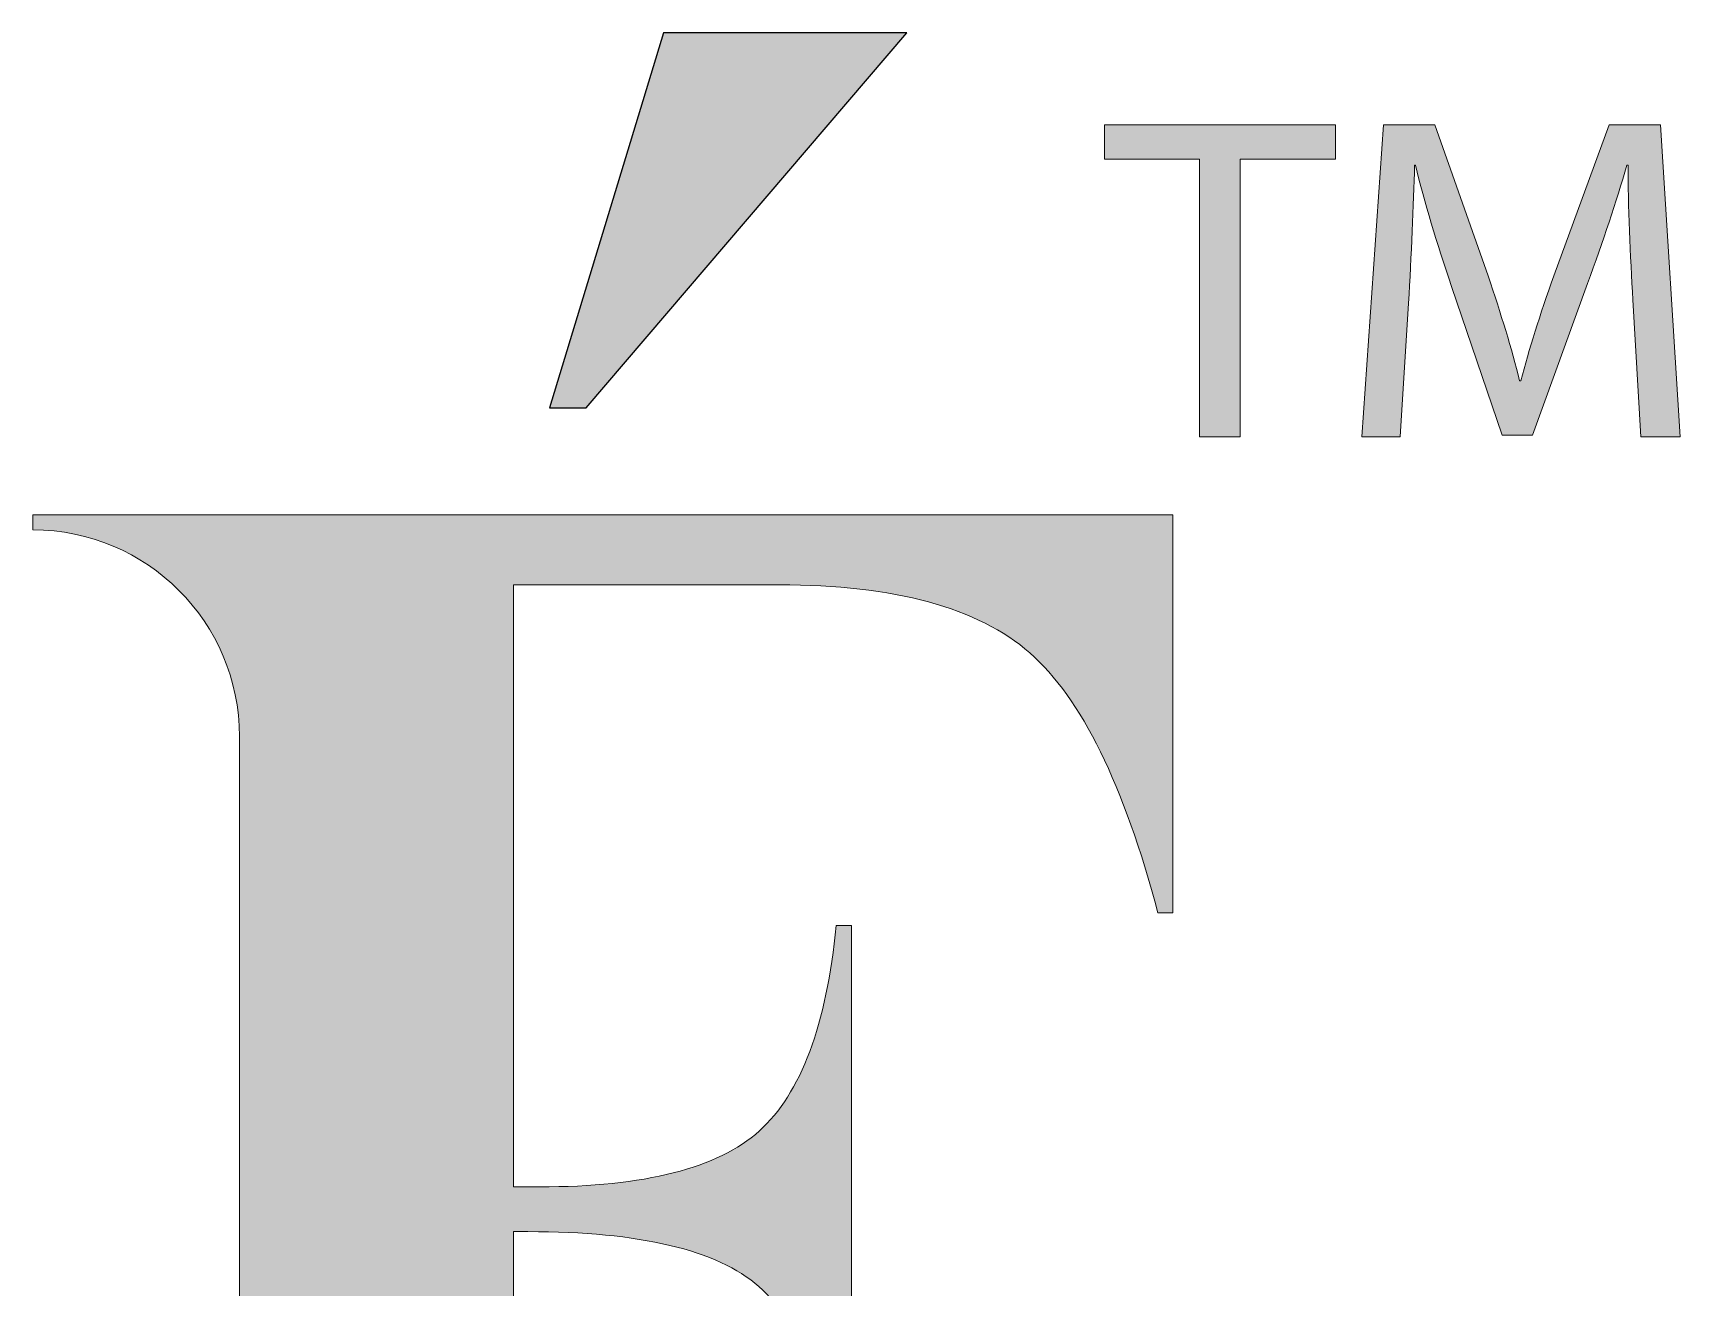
# Model space of a CAD drawing. Header units: millimetres. Extents: x 5.3 to 47, y -13.1 to 17.2.
# Drawn here: x 39.87 to 47.04, y -5.51 to -0.04 of the extents above; entities that cross this region are included whole.
import ezdxf

# ---------------------------------------------------------------- set-up
doc = ezdxf.new("R2010")
doc.units = ezdxf.units.MM
doc.header["$MEASUREMENT"] = 0
doc.layers.add('Layer 1', color=7, linetype='Continuous')

msp = doc.modelspace()

# ---------------------------------------------------------------- hatches: boundary and pattern name
at = {"layer": 'Layer 1', "true_color": 0x8f734a}
h = msp.add_hatch(color=35, dxfattribs=at)
edge = h.paths.add_edge_path()
edge.add_spline(control_points=[(43.6751, -0.0446), (43.6751, -0.0446), (42.2786, -1.6775), (42.2786, -1.6775), (42.2786, -1.6775), (42.1179, -1.6775), (42.1179, -1.6775), (42.1179, -1.6775), (42.6147, -0.0446), (42.6147, -0.0446), (42.6147, -0.0446), (43.6751, -0.0446), (43.6751, -0.0446)], knot_values=[0, 0, 0, 0, 0.25, 0.25, 0.25, 0.5, 0.5, 0.5, 0.75, 0.75, 0.75, 1, 1, 1, 1], degree=3, periodic=1)
at = {"layer": 'Layer 1', "true_color": 0x2b2a29}
h = msp.add_hatch(color=250, dxfattribs=at)
edge = h.paths.add_edge_path()
edge.add_spline(control_points=[(44.9506, -1.8041), (44.9506, -1.8041), (45.1277, -1.8041), (45.1277, -1.8041), (45.1277, -1.8041), (45.1277, -0.5948), (45.1277, -0.5948), (45.1277, -0.5948), (45.543, -0.5948), (45.543, -0.5948), (45.543, -0.5948), (45.543, -0.4455), (45.543, -0.4455), (45.543, -0.4455), (44.537, -0.4455), (44.537, -0.4455), (44.537, -0.4455), (44.537, -0.5948), (44.537, -0.5948), (44.537, -0.5948), (44.9506, -0.5948), (44.9506, -0.5948), (44.9506, -0.5948), (44.9506, -1.8041), (44.9506, -1.8041)], knot_values=[0, 0, 0, 0, 0.125, 0.125, 0.125, 0.25, 0.25, 0.25, 0.375, 0.375, 0.375, 0.5, 0.5, 0.5, 0.625, 0.625, 0.625, 0.75, 0.75, 0.75, 0.875, 0.875, 0.875, 1, 1, 1, 1], degree=3, periodic=1)
h = msp.add_hatch(color=250, dxfattribs=at)
edge = h.paths.add_edge_path()
edge.add_spline(control_points=[(46.8727, -1.8041), (46.8727, -1.8041), (47.0441, -1.8041), (47.0441, -1.8041), (47.0441, -1.8041), (46.9596, -0.4455), (46.9596, -0.4455), (46.9596, -0.4455), (46.7356, -0.4455), (46.7356, -0.4455), (46.7356, -0.4455), (46.494, -1.1024), (46.494, -1.1024), (46.4335, -1.2739), (46.385, -1.4231), (46.3507, -1.56), (46.3507, -1.56), (46.345, -1.56), (46.345, -1.56), (46.3108, -1.419), (46.2638, -1.2698), (46.2079, -1.1024), (46.2079, -1.1024), (45.9759, -0.4455), (45.9759, -0.4455), (45.9759, -0.4455), (45.752, -0.4455), (45.752, -0.4455), (45.752, -0.4455), (45.6579, -1.8041), (45.6579, -1.8041), (45.6579, -1.8041), (45.8246, -1.8041), (45.8246, -1.8041), (45.8246, -1.8041), (45.8612, -1.2213), (45.8612, -1.2213), (45.8731, -1.0181), (45.8834, -0.7907), (45.8874, -0.6209), (45.8874, -0.6209), (45.8914, -0.6209), (45.8914, -0.6209), (45.9297, -0.7822), (45.9839, -0.9576), (46.0485, -1.1488), (46.0485, -1.1488), (46.2685, -1.796), (46.2685, -1.796), (46.2685, -1.796), (46.4009, -1.796), (46.4009, -1.796), (46.4009, -1.796), (46.6408, -1.1367), (46.6408, -1.1367), (46.7094, -0.9494), (46.766, -0.7804), (46.8122, -0.6209), (46.8122, -0.6209), (46.8185, -0.6209), (46.8185, -0.6209), (46.8162, -0.7907), (46.8283, -1.0181), (46.8384, -1.2076), (46.8384, -1.2076), (46.8727, -1.8041), (46.8727, -1.8041)], knot_values=[0, 0, 0, 0, 0.045455, 0.045455, 0.045455, 0.090909, 0.090909, 0.090909, 0.136364, 0.136364, 0.136364, 0.181818, 0.181818, 0.181818, 0.227273, 0.227273, 0.227273, 0.272727, 0.272727, 0.272727, 0.318182, 0.318182, 0.318182, 0.363636, 0.363636, 0.363636, 0.409091, 0.409091, 0.409091, 0.454545, 0.454545, 0.454545, 0.5, 0.5, 0.5, 0.545455, 0.545455, 0.545455, 0.590909, 0.590909, 0.590909, 0.636364, 0.636364, 0.636364, 0.681818, 0.681818, 0.681818, 0.727273, 0.727273, 0.727273, 0.772727, 0.772727, 0.772727, 0.818182, 0.818182, 0.818182, 0.863636, 0.863636, 0.863636, 0.909091, 0.909091, 0.909091, 0.954545, 0.954545, 0.954545, 1, 1, 1, 1], degree=3, periodic=1)
at = {"layer": 'Layer 1', "true_color": 0x8f734a}
h = msp.add_hatch(color=35, dxfattribs=at)
edge = h.paths.add_edge_path()
edge.add_spline(control_points=[(43.119, -2.4488), (43.6223, -2.4488), (43.986, -2.5479), (44.2109, -2.7451), (44.4359, -2.9422), (44.6216, -3.3203), (44.7692, -3.878), (44.7692, -3.878), (44.8347, -3.878), (44.8347, -3.878), (44.8347, -3.878), (44.8347, -2.1438), (44.8347, -2.1438), (44.8347, -2.1438), (39.8681, -2.1438), (39.8681, -2.1438), (39.8681, -2.1438), (39.8681, -2.2091), (39.8681, -2.2091), (40.3647, -2.2091), (40.7678, -2.6121), (40.7678, -3.1089), (40.7678, -3.1089), (40.7678, -7.486), (40.7678, -7.486), (40.7678, -7.9829), (40.3647, -8.3859), (39.8681, -8.3859), (39.8681, -8.3859), (39.8681, -8.4512), (39.8681, -8.4512), (39.8681, -8.4512), (44.8347, -8.4512), (44.8347, -8.4512), (44.8347, -8.4512), (44.8347, -6.717), (44.8347, -6.717), (44.8347, -6.717), (44.7692, -6.717), (44.7692, -6.717), (44.6216, -7.2749), (44.4359, -7.6529), (44.2109, -7.85), (43.986, -8.0472), (43.6223, -8.1463), (43.119, -8.1463), (43.119, -8.1463), (41.9617, -8.1463), (41.9617, -8.1463), (41.9617, -8.1463), (41.9617, -5.2661), (41.9617, -5.2661), (41.9617, -5.2661), (42.0248, -5.2661), (42.0248, -5.2661), (42.5128, -5.2661), (42.8488, -5.3457), (43.0313, -5.5053), (43.2131, -5.6653), (43.3254, -5.9682), (43.3678, -6.4144), (43.3678, -6.4144), (43.4348, -6.4144), (43.4348, -6.4144), (43.4348, -6.4144), (43.4348, -3.9324), (43.4348, -3.9324), (43.4348, -3.9324), (43.3678, -3.9324), (43.3678, -3.9324), (43.3254, -4.3663), (43.2138, -4.6643), (43.033, -4.8273), (42.8522, -4.9902), (42.5325, -5.0712), (42.0749, -5.0712), (42.0749, -5.0712), (41.9617, -5.0712), (41.9617, -5.0712), (41.9617, -5.0712), (41.9617, -2.4488), (41.9617, -2.4488), (41.9617, -2.4488), (43.119, -2.4488), (43.119, -2.4488)], knot_values=[0, 0, 0, 0, 0.035714, 0.035714, 0.035714, 0.071429, 0.071429, 0.071429, 0.107143, 0.107143, 0.107143, 0.142857, 0.142857, 0.142857, 0.178571, 0.178571, 0.178571, 0.214286, 0.214286, 0.214286, 0.25, 0.25, 0.25, 0.285714, 0.285714, 0.285714, 0.321429, 0.321429, 0.321429, 0.357143, 0.357143, 0.357143, 0.392857, 0.392857, 0.392857, 0.428571, 0.428571, 0.428571, 0.464286, 0.464286, 0.464286, 0.5, 0.5, 0.5, 0.535714, 0.535714, 0.535714, 0.571429, 0.571429, 0.571429, 0.607143, 0.607143, 0.607143, 0.642857, 0.642857, 0.642857, 0.678571, 0.678571, 0.678571, 0.714286, 0.714286, 0.714286, 0.75, 0.75, 0.75, 0.785714, 0.785714, 0.785714, 0.821429, 0.821429, 0.821429, 0.857143, 0.857143, 0.857143, 0.892857, 0.892857, 0.892857, 0.928571, 0.928571, 0.928571, 0.964286, 0.964286, 0.964286, 1, 1, 1, 1], degree=3, periodic=1)

# ---------------------------------------------------------------- linework, layer by layer
at = {"layer": 'Layer 1', "color": 35}
msp.add_open_spline([(43.6751, -0.0446), (43.6751, -0.0446), (42.2786, -1.6775), (42.2786, -1.6775), (42.2786, -1.6775), (42.1179, -1.6775), (42.1179, -1.6775), (42.1179, -1.6775), (42.6147, -0.0446), (42.6147, -0.0446), (42.6147, -0.0446), (43.6751, -0.0446), (43.6751, -0.0446)], degree=3, knots=[0, 0, 0, 0, 0.25, 0.25, 0.25, 0.5, 0.5, 0.5, 0.75, 0.75, 0.75, 1, 1, 1, 1], dxfattribs=at)
at = {"layer": 'Layer 1', "color": 250, "lineweight": 9}
for points, knots in [([(44.9506, -1.8041), (44.9506, -1.8041), (45.1277, -1.8041), (45.1277, -1.8041), (45.1277, -1.8041), (45.1277, -0.5948), (45.1277, -0.5948), (45.1277, -0.5948), (45.543, -0.5948), (45.543, -0.5948), (45.543, -0.5948), (45.543, -0.4455), (45.543, -0.4455), (45.543, -0.4455), (44.537, -0.4455), (44.537, -0.4455), (44.537, -0.4455), (44.537, -0.5948), (44.537, -0.5948), (44.537, -0.5948), (44.9506, -0.5948), (44.9506, -0.5948), (44.9506, -0.5948), (44.9506, -1.8041), (44.9506, -1.8041)], [0, 0, 0, 0, 0.125, 0.125, 0.125, 0.25, 0.25, 0.25, 0.375, 0.375, 0.375, 0.5, 0.5, 0.5, 0.625, 0.625, 0.625, 0.75, 0.75, 0.75, 0.875, 0.875, 0.875, 1, 1, 1, 1]), ([(46.8727, -1.8041), (46.8727, -1.8041), (47.0441, -1.8041), (47.0441, -1.8041), (47.0441, -1.8041), (46.9596, -0.4455), (46.9596, -0.4455), (46.9596, -0.4455), (46.7356, -0.4455), (46.7356, -0.4455), (46.7356, -0.4455), (46.494, -1.1024), (46.494, -1.1024), (46.4335, -1.2739), (46.385, -1.4231), (46.3507, -1.56), (46.3507, -1.56), (46.345, -1.56), (46.345, -1.56), (46.3108, -1.419), (46.2638, -1.2698), (46.2079, -1.1024), (46.2079, -1.1024), (45.9759, -0.4455), (45.9759, -0.4455), (45.9759, -0.4455), (45.752, -0.4455), (45.752, -0.4455), (45.752, -0.4455), (45.6579, -1.8041), (45.6579, -1.8041), (45.6579, -1.8041), (45.8246, -1.8041), (45.8246, -1.8041), (45.8246, -1.8041), (45.8612, -1.2213), (45.8612, -1.2213), (45.8731, -1.0181), (45.8834, -0.7907), (45.8874, -0.6209), (45.8874, -0.6209), (45.8914, -0.6209), (45.8914, -0.6209), (45.9297, -0.7822), (45.9839, -0.9576), (46.0485, -1.1488), (46.0485, -1.1488), (46.2685, -1.796), (46.2685, -1.796), (46.2685, -1.796), (46.4009, -1.796), (46.4009, -1.796), (46.4009, -1.796), (46.6408, -1.1367), (46.6408, -1.1367), (46.7094, -0.9494), (46.766, -0.7804), (46.8122, -0.6209), (46.8122, -0.6209), (46.8185, -0.6209), (46.8185, -0.6209), (46.8162, -0.7907), (46.8283, -1.0181), (46.8384, -1.2076), (46.8384, -1.2076), (46.8727, -1.8041), (46.8727, -1.8041)], [0, 0, 0, 0, 0.045455, 0.045455, 0.045455, 0.090909, 0.090909, 0.090909, 0.136364, 0.136364, 0.136364, 0.181818, 0.181818, 0.181818, 0.227273, 0.227273, 0.227273, 0.272727, 0.272727, 0.272727, 0.318182, 0.318182, 0.318182, 0.363636, 0.363636, 0.363636, 0.409091, 0.409091, 0.409091, 0.454545, 0.454545, 0.454545, 0.5, 0.5, 0.5, 0.545455, 0.545455, 0.545455, 0.590909, 0.590909, 0.590909, 0.636364, 0.636364, 0.636364, 0.681818, 0.681818, 0.681818, 0.727273, 0.727273, 0.727273, 0.772727, 0.772727, 0.772727, 0.818182, 0.818182, 0.818182, 0.863636, 0.863636, 0.863636, 0.909091, 0.909091, 0.909091, 0.954545, 0.954545, 0.954545, 1, 1, 1, 1]), ([(43.119, -2.4488), (43.6223, -2.4488), (43.986, -2.5479), (44.2109, -2.7451), (44.4359, -2.9422), (44.6216, -3.3203), (44.7692, -3.878), (44.7692, -3.878), (44.8347, -3.878), (44.8347, -3.878), (44.8347, -3.878), (44.8347, -2.1438), (44.8347, -2.1438), (44.8347, -2.1438), (39.8681, -2.1438), (39.8681, -2.1438), (39.8681, -2.1438), (39.8681, -2.2091), (39.8681, -2.2091), (40.3647, -2.2091), (40.7678, -2.6121), (40.7678, -3.1089), (40.7678, -3.1089), (40.7678, -7.486), (40.7678, -7.486), (40.7678, -7.9829), (40.3647, -8.3859), (39.8681, -8.3859), (39.8681, -8.3859), (39.8681, -8.4512), (39.8681, -8.4512), (39.8681, -8.4512), (44.8347, -8.4512), (44.8347, -8.4512), (44.8347, -8.4512), (44.8347, -6.717), (44.8347, -6.717), (44.8347, -6.717), (44.7692, -6.717), (44.7692, -6.717), (44.6216, -7.2749), (44.4359, -7.6529), (44.2109, -7.85), (43.986, -8.0472), (43.6223, -8.1463), (43.119, -8.1463), (43.119, -8.1463), (41.9617, -8.1463), (41.9617, -8.1463), (41.9617, -8.1463), (41.9617, -5.2661), (41.9617, -5.2661), (41.9617, -5.2661), (42.0248, -5.2661), (42.0248, -5.2661), (42.5128, -5.2661), (42.8488, -5.3457), (43.0313, -5.5053), (43.2131, -5.6653), (43.3254, -5.9682), (43.3678, -6.4144), (43.3678, -6.4144), (43.4348, -6.4144), (43.4348, -6.4144), (43.4348, -6.4144), (43.4348, -3.9324), (43.4348, -3.9324), (43.4348, -3.9324), (43.3678, -3.9324), (43.3678, -3.9324), (43.3254, -4.3663), (43.2138, -4.6643), (43.033, -4.8273), (42.8522, -4.9902), (42.5325, -5.0712), (42.0749, -5.0712), (42.0749, -5.0712), (41.9617, -5.0712), (41.9617, -5.0712), (41.9617, -5.0712), (41.9617, -2.4488), (41.9617, -2.4488), (41.9617, -2.4488), (43.119, -2.4488), (43.119, -2.4488)], [0, 0, 0, 0, 0.035714, 0.035714, 0.035714, 0.071429, 0.071429, 0.071429, 0.107143, 0.107143, 0.107143, 0.142857, 0.142857, 0.142857, 0.178571, 0.178571, 0.178571, 0.214286, 0.214286, 0.214286, 0.25, 0.25, 0.25, 0.285714, 0.285714, 0.285714, 0.321429, 0.321429, 0.321429, 0.357143, 0.357143, 0.357143, 0.392857, 0.392857, 0.392857, 0.428571, 0.428571, 0.428571, 0.464286, 0.464286, 0.464286, 0.5, 0.5, 0.5, 0.535714, 0.535714, 0.535714, 0.571429, 0.571429, 0.571429, 0.607143, 0.607143, 0.607143, 0.642857, 0.642857, 0.642857, 0.678571, 0.678571, 0.678571, 0.714286, 0.714286, 0.714286, 0.75, 0.75, 0.75, 0.785714, 0.785714, 0.785714, 0.821429, 0.821429, 0.821429, 0.857143, 0.857143, 0.857143, 0.892857, 0.892857, 0.892857, 0.928571, 0.928571, 0.928571, 0.964286, 0.964286, 0.964286, 1, 1, 1, 1])]:
    msp.add_open_spline(points, degree=3, knots=knots, dxfattribs=at)

doc.saveas('drawing.dxf')
